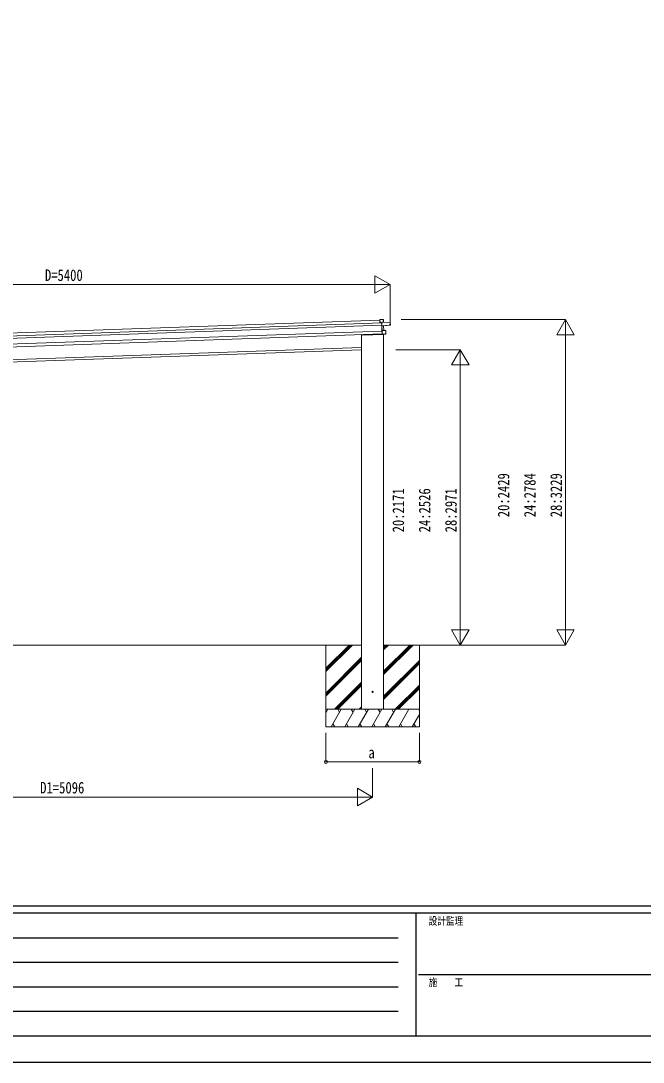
# Model space of a CAD drawing. Units: millimetres, scale not verified. Extents: x -12615 to 12615, y -8910 to 8910.
# Drawn here: x -7293 to -1970, y -8910 to 0 of the extents above; entities that cross this region are included whole.
import ezdxf
from ezdxf.enums import TextEntityAlignment as Align

# ---------------------------------------------------------------- set-up
doc = ezdxf.new("R2010")
doc.units = ezdxf.units.MM
doc.header["$LTSCALE"] = 30
for name, color, linetype, lineweight in [('0-4_YKK_13', 120, 'Continuous', 18), ('0-5_YKK_A1', 120, 'Continuous', 18), ('0-6_YKK_D', 200, 'Continuous', 18)]:
    doc.layers.add(name, color=color, linetype=linetype, lineweight=lineweight)
doc.layers.add('0-7_YKK_ZWAK', color=134, linetype='Continuous')
doc.styles.add('ＭＳ ゴシック', font='')
doc.styles.get('ＭＳ ゴシック').set_extended_font_data('MS Gothic')

msp = doc.modelspace()

# ---------------------------------------------------------------- linework, layer by layer
at = {"layer": '0-4_YKK_13'}
for p, q in [((-4221.9, -2557.52), (-4221.1, -2556.66)), ((-4221.9, -2557.52), (-4221.01, -2583)), ((-4221.01, -2583), (-4220.06, -2582.97)), ((-4220.06, -2582.97), (-4220.97, -2556.98)), ((-4192.45, -2555.49), (-4220.93, -2556.48)), ((-4206.52, -2582.49), (-4220.06, -2582.97)), ((-4206.14, -2579.77), (-4206.59, -2580.26)), ((-4206.59, -2580.26), (-4206.57, -2581)), ((-4206.57, -2581), (-4205.77, -2580.14)), ((-4206.57, -2581), (-4205.61, -2608.37)), ((-4204.64, -2609.24), (-4205.64, -2580.46)), ((-4133.65, -2577.45), (-4205.4, -2579.95)), ((-4192.4, -2555.99), (-4191.93, -2555.97)), ((-4191.13, -2578.96), (-4191.93, -2555.97)), ((-4191.6, -2578.97), (-4191.13, -2578.96)), ((-4133.13, -2577.93), (-4133.6, -2577.95)), ((-4132.36, -2599.92), (-4133.13, -2577.93)), ((-4204.64, -2609.24), (-4205.61, -2608.37)), ((-4205.61, -2608.37), (-4205.52, -2610.97)), ((-4204.55, -2611.84), (-4205.52, -2610.97)), ((-4205.52, -2610.97), (-4204.13, -2650.9)), ((-4204.55, -2611.82), (-4204.64, -2609.24)), ((-4190, -2610.46), (-4204.55, -2611.82)), ((-4204.55, -2611.84), (-4204.08, -2612.28)), ((-4203.23, -2649.43), (-4204.55, -2611.84)), ((-4203.35, -2650.07), (-4204.13, -2650.9)), ((-4204.13, -2650.9), (-4203.04, -2681.98)), ((-4204.08, -2612.28), (-4189.98, -2610.96)), ((-4188.62, -2649.81), (-4203.23, -2649.43)), ((-4203.08, -2649.79), (-4203.22, -2649.93)), ((-4171.08, -2650.77), (-4203.22, -2649.93)), ((-4202.08, -2682.39), (-4203.2, -2650.43)), ((-4189.98, -2610.96), (-4188.62, -2649.81)), ((-4188.15, -2649.85), (-4189.51, -2610.91)), ((-4189.18, -2610.4), (-4132.66, -2604.96)), ((-4171.06, -2651.27), (-4170.59, -2651.25)), ((-4169.7, -2676.77), (-4170.59, -2651.25)), ((-4132.83, -2599.93), (-4140.36, -2600.2)), ((-4140.25, -2603.21), (-4140.36, -2600.2)), ((-4132.83, -2599.93), (-4132.36, -2599.92)), ((-4132.73, -2602.86), (-4132.66, -2604.96)), ((-4132.28, -2602.34), (-4132.36, -2599.92)), ((-4132.2, -2604.44), (-4132.28, -2602.34)), ((-4377.68, -2685.24), (-4377.23, -2686.85)), ((-4187.19, -2684.09), (-4372.24, -2690.51)), ((-4202.21, -2682.76), (-4203.04, -2681.98)), ((-4177.59, -2680.03), (-4202.08, -2682.39)), ((-4188.55, -2681.59), (-4188.19, -2684.13)), ((-4187.55, -2681.49), (-4187.19, -2684.09)), ((-4170.17, -2676.78), (-4177.7, -2677.05)), ((-4177.59, -2680.03), (-4177.7, -2677.05)), ((-4177.58, -2680.53), (-4170.07, -2679.81)), ((-4170.17, -2676.78), (-4169.7, -2676.77)), ((-4169.61, -2679.29), (-4169.7, -2676.77))]:
    msp.add_line(p, q, dxfattribs=at)
for points in [[(-4220.93, -2556.48), (-4220.94, -2556.49), (-4220.98, -2556.53), (-4221.03, -2556.58), (-4221.1, -2556.66)], [(-4220.97, -2556.98), (-4192.4, -2555.99), (-4191.6, -2578.97), (-4205.44, -2579.45)], [(-4205.64, -2580.46), (-4133.6, -2577.95), (-4132.83, -2599.93)], [(-4140.25, -2603.21), (-4204.64, -2609.24), (-4204.64, -2609.24)], [(-4203.22, -2649.93), (-4203.23, -2649.94), (-4203.25, -2649.97), (-4203.29, -2650.01), (-4203.35, -2650.07)], [(-4203.2, -2650.43), (-4171.06, -2651.27), (-4170.17, -2676.78)], [(-4189.57, -2610.91), (-4189.54, -2610.91), (-4189.52, -2610.91), (-4189.51, -2610.91)], [(-4189.18, -2610.4), (-4189.19, -2610.4), (-4189.19, -2610.4)], [(-4188.62, -2649.81), (-4188.53, -2649.82), (-4188.44, -2649.83), (-4188.36, -2649.84), (-4188.29, -2649.84), (-4188.23, -2649.85), (-4188.19, -2649.85), (-4188.16, -2649.85), (-4188.15, -2649.85)], [(-4140.25, -2603.21), (-4140.24, -2603.58), (-4132.73, -2602.86)], [(-4202.21, -2682.76), (-4202.15, -2682.81), (-4202.1, -2682.86), (-4202.08, -2682.88), (-4202.07, -2682.89)], [(-4202.07, -2682.89), (-4177.58, -2680.53), (-4177.59, -2680.03)]]:
    msp.add_lwpolyline(points, dxfattribs=at)
msp.add_circle((-4283.93, -5740.83), 5, dxfattribs=at)
for centre, radius, start, end in [((-4205.41, -2580.45), 1, 92, 137), ((-4203.94, -2577.61), 3.08, 224.50749, 234.22646), ((-4199.26, -2586.17), 8.88, 136.94482, 137.18495), ((-4205.38, -2580.45), 0.5, 92, 137), ((-4203.37, -2579.51), 2.08, 178.55929, 192.42625), ((-4194.47, -2555.93), 2.07, 358.55048, 12.44867), ((-4192.43, -2555.99), 0.5, 2, 92), ((-4189.52, -2579.02), 2.08, 178.55929, 192.42625), ((-4190.63, -2578.94), 0.5, 182, 272), ((-4133.63, -2577.95), 0.5, 2, 92), ((-4135.67, -2577.89), 2.08, 358.55929, 12.42625), ((-4187.72, -2610.63), 2.28, 175.72193, 188.26437), ((-4189.09, -2610.88), 0.483, 101.4924, 184.59913), ((-4189.01, -2610.89), 0.5, 95.5, 182), ((-4186.56, -2649.99), 2.07, 175.06677, 188.93323), ((-4187.65, -2649.84), 0.5, 182, 268.5), ((-4171.09, -2651.27), 0.5, 2, 88.5), ((-4173.12, -2651.09), 2.07, 355.06602, 8.93398), ((-4132.7, -2604.46), 0.5, 275.5, 2), ((-4372.41, -2685.52), 5, 195.5, 272), ((-4170.11, -2679.31), 0.5, 275.5, 2)]:
    msp.add_arc(centre, radius, start, end, dxfattribs=at)
for centre, major_axis, ratio, start_param, end_param in [((-4221.44, -2557), (-0.017, 0.5), 0.944124, 4.712389, 5.4258501), ((-4206.11, -2580.48), (-0.017, 0.5), 0.944124, 4.712389, 5.4258501), ((-4204.06, -2612.28), (0.488, -0.456), 0.023136, 3.1647827, 4.6883), ((-4203.67, -2650.42), (-0.196, 0.467), 0.921944, 4.3224851, 5.1060198), ((-4202.76, -2649.44), (-0.196, 0.467), 0.921944, 1.1808924, 1.9644271), ((-4190.06, -2610.51), (0.997, 0.096), 0.043579, 0.511902, 1.5070393), ((-4190.01, -2611), (0.498, 0.079), 0.086186, 0.4914727, 1.4990874), ((-4190.06, -2610.51), (0.997, 0.096), 0.043579, 0.5090078, 0.511902), ((-4132.78, -2602.36), (0.017, -0.5), 0.999045, 0.0610283, 1.5707963), ((-4202.55, -2682.44), (0.163, 0.48), 0.921944, 4.3187582, 5.1022929)]:
    msp.add_ellipse(centre, major_axis=major_axis, ratio=ratio, start_param=start_param, end_param=end_param, dxfattribs=at)
at = {"layer": '0-5_YKK_A1'}
for p, q in [((-9450.36, -2743.31), (-4221.78, -2560.72)), ((-9463.98, -2768.8), (-4206.42, -2585.2)), ((-9463.28, -2788.79), (-4205.72, -2605.19)), ((-9461.54, -2838.76), (-4203.98, -2655.16)), ((-9460.7, -2862.74), (-4203.14, -2679.15)), ((-4377.68, -5890.83), (-4377.68, -2685.24)), ((-4189.68, -5890.83), (-4189.68, -2681.7)), ((-9285.59, -2966.2), (-4377.68, -2794.81)), ((-4377.68, -2814.82), (-9285.59, -2986.21)), ((-9285.59, -5341.27), (-4377.68, -5340.89)), ((-4683.68, -5340.83), (-4683.68, -6040.83)), ((-4683.68, -5567.46), (-4457.04, -5340.83)), ((-4683.68, -5539.17), (-4485.33, -5340.83)), ((-4683.68, -5553.31), (-4471.25, -5340.89)), ((-4189.68, -5381.83), (-4148.68, -5340.83)), ((-4189.68, -5367.68), (-4162.82, -5340.83)), ((-4189.68, -5353.54), (-4176.96, -5340.83)), ((-4189.68, -5593.96), (-3936.58, -5340.87)), ((-4189.68, -5579.81), (-3950.73, -5340.87)), ((-4189.68, -5565.67), (-3964.87, -5340.87)), ((-3771.04, -5340.89), (-4189.68, -5340.89)), ((-3883.68, -5340.83), (-3883.68, -6040.83)), ((-4683.68, -5751.3), (-4377.68, -5445.31)), ((-4683.68, -5765.44), (-4377.68, -5459.45)), ((-4683.68, -5779.59), (-4377.68, -5473.59)), ((-4189.68, -5777.8), (-3883.68, -5471.81)), ((-4189.68, -5791.94), (-3883.68, -5485.95)), ((-4189.68, -5806.09), (-3883.68, -5500.09)), ((-4611.07, -5890.83), (-4377.68, -5657.44)), ((-4596.93, -5890.83), (-4377.68, -5671.58)), ((-4582.78, -5890.83), (-4377.68, -5685.72)), ((-4090.57, -5890.83), (-3883.68, -5683.94)), ((-4076.43, -5890.83), (-3883.68, -5698.08)), ((-4062.28, -5890.83), (-3883.68, -5712.22)), ((-4398.94, -5890.83), (-4377.68, -5869.57)), ((-3883.68, -5890.83), (-4683.68, -5890.83)), ((-4683.68, -5919.77), (-4666.97, -5890.83)), ((-4681.97, -5916.81), (-4683.68, -5913.85)), ((-4638.1, -6040.83), (-4551.5, -5890.83)), ((-4566.5, -5916.81), (-4581.5, -5890.83)), ((-4522.63, -6040.83), (-4436.03, -5890.83)), ((-4451.03, -5916.81), (-4466.03, -5890.83)), ((-4407.16, -6040.83), (-4320.56, -5890.83)), ((-4335.56, -5916.81), (-4350.56, -5890.83)), ((-4291.69, -6040.83), (-4205.09, -5890.83)), ((-4220.09, -5916.81), (-4235.09, -5890.83)), ((-4176.22, -6040.83), (-4089.62, -5890.83)), ((-4104.62, -5916.81), (-4119.62, -5890.83)), ((-4060.75, -6040.83), (-3974.15, -5890.83)), ((-3945.28, -6040.83), (-3883.68, -5934.13)), ((-3883.68, -5899.49), (-3888.68, -5890.83)), ((-4683.68, -6040.83), (-3883.68, -6040.83)), ((-4623.1, -6014.85), (-4608.1, -6040.83)), ((-4507.63, -6014.85), (-4492.63, -6040.83)), ((-4392.16, -6014.85), (-4377.16, -6040.83)), ((-4276.69, -6014.85), (-4261.69, -6040.83)), ((-4161.22, -6014.85), (-4146.22, -6040.83)), ((-4045.75, -6014.85), (-4030.75, -6040.83)), ((-3930.28, -6014.85), (-3915.28, -6040.83))]:
    msp.add_line(p, q, dxfattribs=at)
at = {"layer": '0-6_YKK_D'}
for p, q in [((-4134.44, -2256.42), (-4264.35, -2181.42)), ((-4264.35, -2181.42), (-4264.35, -2331.42)), ((-9384.44, -2256.42), (-4284.44, -2256.42)), ((-4134.44, -2256.42), (-4394.25, -2256.42)), ((-4134.44, -2256.42), (-4264.35, -2331.42)), ((-4134.44, -2600.91), (-4134.44, -2255.42)), ((-4038.56, -2556.42), (-2633.44, -2556.42)), ((-2634.44, -2556.42), (-2709.44, -2686.32)), ((-2634.44, -2556.42), (-2559.44, -2686.32)), ((-2634.44, -2556.42), (-2634.44, -2816.22)), ((-2709.44, -2686.32), (-2559.44, -2686.32)), ((-2634.44, -2706.42), (-2634.44, -5190.89)), ((-4084.71, -2814.82), (-3533.44, -2814.82)), ((-3534.44, -2814.82), (-3609.44, -2944.72)), ((-3534.44, -2814.82), (-3459.44, -2944.72)), ((-3534.44, -2814.82), (-3534.44, -3074.63)), ((-3609.44, -2944.72), (-3459.44, -2944.72)), ((-3534.44, -2964.82), (-3534.44, -5190.89)), ((-3534.44, -5340.89), (-3534.44, -5081.08)), ((-2634.44, -5340.89), (-2634.44, -5081.08)), ((-3534.44, -5340.89), (-3609.44, -5210.98)), ((-3459.44, -5210.98), (-3609.44, -5210.98)), ((-3534.44, -5340.89), (-3459.44, -5210.98)), ((-2634.44, -5340.89), (-2709.44, -5210.98)), ((-2559.44, -5210.98), (-2709.44, -5210.98)), ((-2634.44, -5340.89), (-2559.44, -5210.98)), ((-3916.44, -5340.89), (-3533.44, -5340.89)), ((-3916.44, -5340.89), (-2633.44, -5340.89)), ((-4683.68, -6091.83), (-4683.68, -6342.21)), ((-3883.68, -6091.83), (-3883.68, -6342.21)), ((-4683.68, -6341.21), (-3883.68, -6341.21)), ((-4283.68, -6393.21), (-4283.68, -6642.21)), ((-4283.68, -6641.21), (-4413.58, -6566.21)), ((-4413.58, -6566.21), (-4413.58, -6716.21)), ((-9229.59, -6641.21), (-4433.68, -6641.21)), ((-4283.68, -6641.21), (-4543.48, -6641.21)), ((-4283.68, -6641.21), (-4413.58, -6716.21))]:
    msp.add_line(p, q, dxfattribs=at)
for centre in [(-4683.68, -6341.21), (-3883.68, -6341.21)]:
    msp.add_circle(centre, 12.75, dxfattribs=at)
at = {"layer": '0-7_YKK_ZWAK'}
for p, q in [((11685.06, -7575), (-11714.94, -7575)), ((-3914.94, -7635), (-11714.94, -7635)), ((-3914.94, -7635), (-3914.94, -8685)), ((-14.94, -7635), (-3914.94, -7635)), ((-11587.44, -7845), (-4064.94, -7845)), ((-11587.44, -8055), (-4064.94, -8055)), ((-3892.44, -8160), (-14.94, -8160)), ((-11587.44, -8265), (-4064.94, -8265)), ((-11587.44, -8475), (-4064.94, -8475)), ((-11714.94, -8685), (-3914.94, -8685)), ((-3914.94, -8685), (-14.94, -8685))]:
    msp.add_line(p, q, dxfattribs=at)
msp.add_lwpolyline([(-12615, -8910), (12615, -8910), (12615, 8910), (-12615, 8910)], close=True, dxfattribs=at)

# ---------------------------------------------------------------- texts
at = {"layer": '0-6_YKK_D', "style": 'ＭＳ ゴシック', "width": 0.8}
for s, p in [('D=5400', (-7086.44, -2255.42)), ('a', (-4319.68, -6340.21)), ('D1=5096', (-7126.83, -6640.21))]:
    msp.add_text(s, height=98.97, dxfattribs=at).set_placement(p, align=Align.BOTTOM_LEFT)
for s, p in [('20:2429', (-3085.44, -4247.45)), ('24:2784', (-2860.44, -4247.45)), ('28:3229', (-2635.44, -4247.45)), ('20:2171', (-3985.44, -4376.65)), ('24:2526', (-3760.44, -4376.65)), ('28:2971', (-3535.44, -4376.65))]:
    msp.add_text(s, height=98.97, rotation=90, dxfattribs=at).set_placement(p, align=Align.BOTTOM_LEFT)
at = {"layer": '0-7_YKK_ZWAK', "style": 'ＭＳ ゴシック', "width": 0.8}
for s, p in [('設計監理', (-3804.94, -7755)), ('施\u3000\u3000工', (-3804.94, -8280))]:
    msp.add_text(s, height=65.98, dxfattribs=at).set_placement(p, align=Align.BOTTOM_LEFT)

doc.saveas('drawing.dxf')
